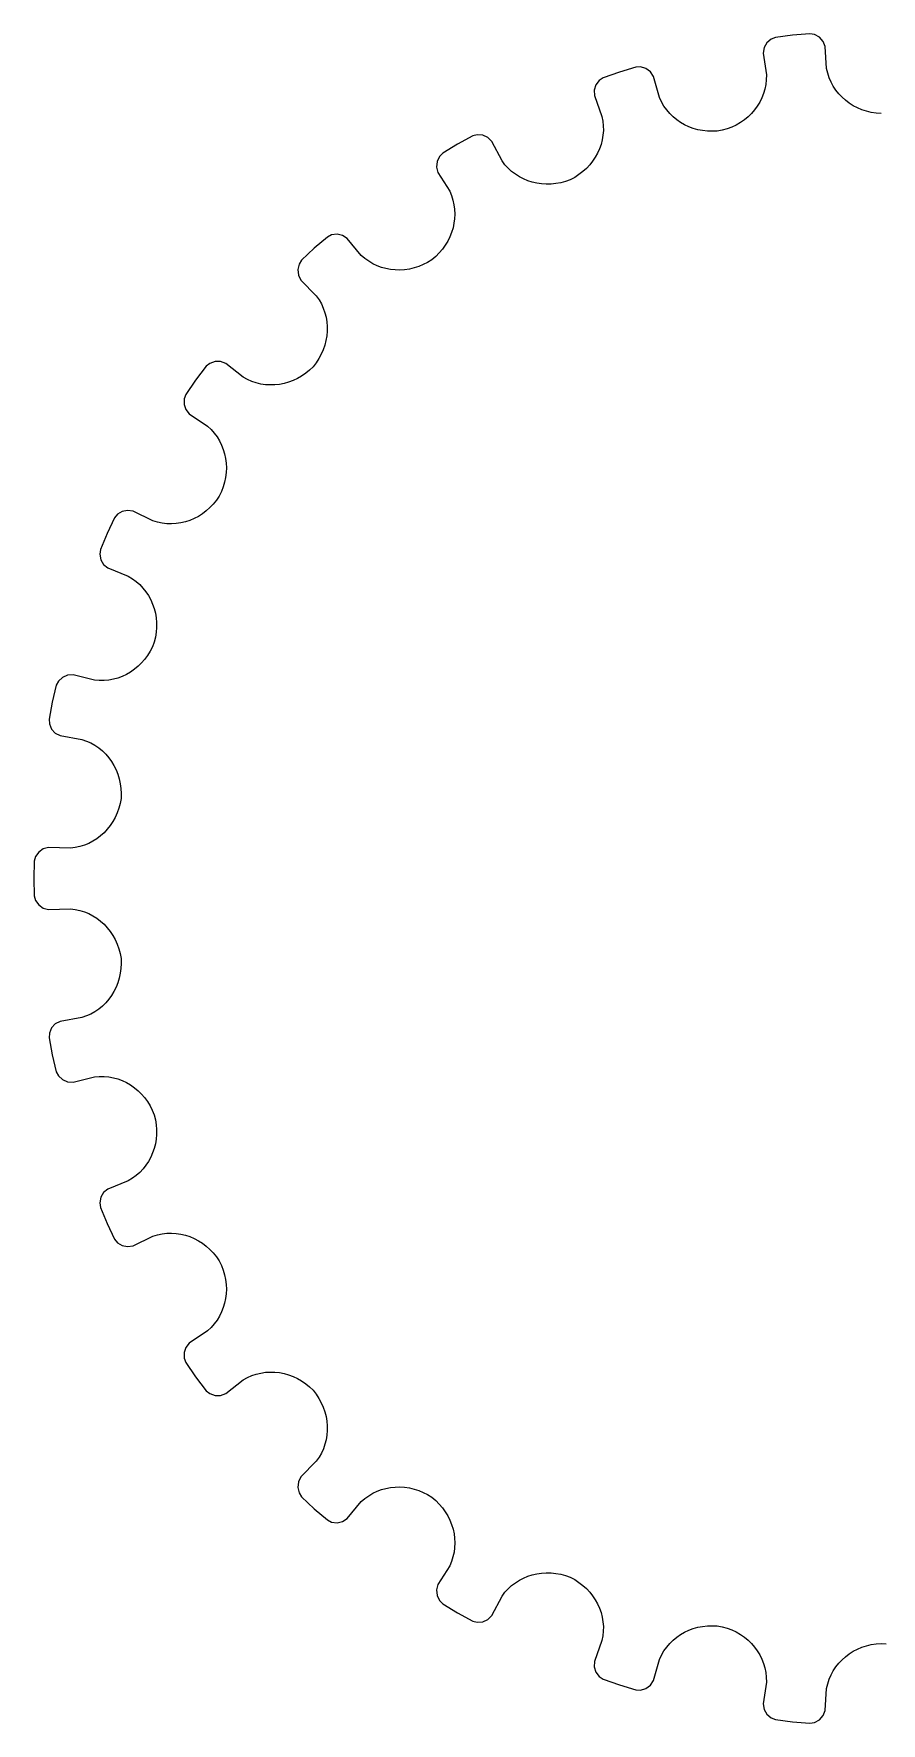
# Model space of a CAD drawing. Header units: metres. Extents: x -23.3 to 23.3, y -23.2 to 23.2.
# Drawn here: x -23.3 to 0, y -23.21 to 23.21 of the extents above; entities that cross this region are included whole.
import ezdxf

# ---------------------------------------------------------------- set-up
doc = ezdxf.new("R2010")
doc.units = ezdxf.units.M

msp = doc.modelspace()

# ---------------------------------------------------------------- linework, layer by layer
for p, q in [((-1.96046, 23.2115), (-2.43568, 23.1741)), ((-1.83325, 23.1899), (-1.96046, 23.2115)), ((-3.21823, 22.833), (-3.24219, 22.6826)), ((-3.14394, 22.9639), (-3.21823, 22.833)), ((-3.02823, 23.0643), (-3.14394, 22.9639)), ((-2.90831, 23.1119), (-3.02823, 23.0643)), ((-2.43568, 23.1741), (-2.90831, 23.1119)), ((-1.69922, 23.1158), (-1.83325, 23.1899)), ((-1.59932, 23.0032), (-1.69922, 23.1158)), ((-1.54462, 22.861), (-1.59932, 23.0032)), ((-1.50264, 22.2556), (-1.54462, 22.861)), ((-6.74356, 22.2967), (-7.20062, 22.1613)), ((-6.61464, 22.302), (-6.74356, 22.2967)), ((-6.46812, 22.2573), (-6.61464, 22.302)), ((-3.24219, 22.6826), (-3.15738, 22.0817)), ((-7.7574, 21.9307), (-7.8497, 21.8084)), ((-7.64998, 22.0021), (-7.7574, 21.9307)), ((-7.20062, 22.1613), (-7.64998, 22.0021)), ((-6.347, 22.168), (-6.46812, 22.2573)), ((-6.26393, 22.0403), (-6.347, 22.168)), ((-6.097, 21.4568), (-6.26393, 22.0403)), ((-3.17462, 21.8198), (-3.20055, 21.6929)), ((-3.1601, 21.9496), (-3.17462, 21.8198)), ((-3.15738, 22.0817), (-3.1601, 21.9496)), ((-1.4726, 22.1269), (-1.50264, 22.2556)), ((-1.43144, 22.0029), (-1.4726, 22.1269)), ((-1.37975, 21.8841), (-1.43144, 22.0029)), ((-1.31807, 21.7709), (-1.37975, 21.8841)), ((-7.8497, 21.8084), (-7.89516, 21.6649)), ((-7.89516, 21.6649), (-7.8873, 21.5128)), ((-7.8873, 21.5128), (-7.67943, 20.9427)), ((-6.04086, 21.3372), (-6.097, 21.4568)), ((-3.28473, 21.4498), (-3.3421, 21.3349)), ((-3.2374, 21.5694), (-3.28473, 21.4498)), ((-3.20055, 21.6929), (-3.2374, 21.5694)), ((-1.24693, 21.6638), (-1.31807, 21.7709)), ((-1.16693, 21.5633), (-1.24693, 21.6638)), ((-1.07857, 21.4697), (-1.16693, 21.5633)), ((-0.982437, 21.3836), (-1.07857, 21.4697)), ((-0.879089, 21.3055), (-0.982437, 21.3836)), ((-7.67943, 20.9427), (-7.65462, 20.8129)), ((-5.97484, 21.2245), (-6.04086, 21.3372)), ((-5.89957, 21.119), (-5.97484, 21.2245)), ((-5.8157, 21.0211), (-5.89957, 21.119)), ((-5.72385, 20.9312), (-5.8157, 21.0211)), ((-5.62468, 20.8494), (-5.72385, 20.9312)), ((-3.66309, 20.9317), (-3.76396, 20.8479)), ((-3.57002, 21.0229), (-3.66309, 20.9317)), ((-3.4852, 21.1208), (-3.57002, 21.0229)), ((-3.40909, 21.225), (-3.4852, 21.1208)), ((-3.3421, 21.3349), (-3.40909, 21.225)), ((-0.769058, 21.2356), (-0.879089, 21.3055)), ((-0.652908, 21.1746), (-0.769058, 21.2356)), ((-0.531189, 21.1229), (-0.652908, 21.1746)), ((-0.40448, 21.081), (-0.531189, 21.1229)), ((-0.2733, 21.0492), (-0.40448, 21.081)), ((-0.138229, 21.0281), (-0.2733, 21.0492)), ((0.000168, 21.0181), (-0.138229, 21.0281)), ((-11.1069, 20.4393), (-11.2319, 20.4073)), ((-10.9543, 20.4262), (-11.1069, 20.4393)), ((-10.8173, 20.3639), (-10.9543, 20.4262)), ((-7.65462, 20.8129), (-7.64185, 20.683)), ((-7.64081, 20.5534), (-7.65117, 20.4249)), ((-7.64185, 20.683), (-7.64081, 20.5534)), ((-5.5188, 20.7763), (-5.62468, 20.8494)), ((-5.40688, 20.7121), (-5.5188, 20.7763)), ((-5.28954, 20.6571), (-5.40688, 20.7121)), ((-5.16737, 20.6117), (-5.28954, 20.6571)), ((-5.04109, 20.5762), (-5.16737, 20.6117)), ((-4.91129, 20.5509), (-5.04109, 20.5762)), ((-4.77863, 20.5362), (-4.91129, 20.5509)), ((-4.64371, 20.5324), (-4.77863, 20.5362)), ((-4.50719, 20.5398), (-4.64371, 20.5324)), ((-4.36972, 20.5588), (-4.50719, 20.5398)), ((-4.23654, 20.5974), (-4.36972, 20.5588)), ((-4.10892, 20.6462), (-4.23654, 20.5974)), ((-3.98732, 20.7045), (-4.10892, 20.6462)), ((-3.87219, 20.772), (-3.98732, 20.7045)), ((-3.76396, 20.8479), (-3.87219, 20.772)), ((-11.6509, 20.1799), (-12.0573, 19.9308)), ((-11.2319, 20.4073), (-11.6509, 20.1799)), ((-10.7095, 20.2563), (-10.8173, 20.3639)), ((-10.4249, 19.7203), (-10.7095, 20.2563)), ((-7.74753, 20.0524), (-7.80031, 19.9347)), ((-7.70485, 20.1738), (-7.74753, 20.0524)), ((-7.67262, 20.2982), (-7.70485, 20.1738)), ((-7.65117, 20.4249), (-7.67262, 20.2982)), ((-12.2124, 19.6998), (-12.227, 19.55)), ((-12.227, 19.55), (-12.1877, 19.4028)), ((-12.1475, 19.8386), (-12.2124, 19.6998)), ((-12.0573, 19.9308), (-12.1475, 19.8386)), ((-10.3451, 19.615), (-10.4249, 19.7203)), ((-10.2571, 19.5184), (-10.3451, 19.615)), ((-10.1615, 19.4309), (-10.2571, 19.5184)), ((-8.10631, 19.513), (-8.20491, 19.4231)), ((-8.01624, 19.6097), (-8.10631, 19.513)), ((-7.93498, 19.7127), (-8.01624, 19.6097)), ((-7.8629, 19.8212), (-7.93498, 19.7127)), ((-7.80031, 19.9347), (-7.8629, 19.8212)), ((-12.1877, 19.4028), (-11.8658, 18.8884)), ((-10.0592, 19.3526), (-10.1615, 19.4309)), ((-9.95061, 19.2837), (-10.0592, 19.3526)), ((-9.83661, 19.2244), (-9.95061, 19.2837)), ((-9.71783, 19.1749), (-9.83661, 19.2244)), ((-9.59502, 19.1353), (-9.71783, 19.1749)), ((-9.4688, 19.1059), (-9.59502, 19.1353)), ((-9.33987, 19.0869), (-9.4688, 19.1059)), ((-9.20897, 19.0784), (-9.33987, 19.0869)), ((-9.07674, 19.0807), (-9.20897, 19.0784)), ((-8.94391, 19.0939), (-9.07674, 19.0807)), ((-8.81116, 19.1182), (-8.94391, 19.0939)), ((-8.67917, 19.1539), (-8.81116, 19.1182)), ((-8.54865, 19.201), (-8.67917, 19.1539)), ((-8.42641, 19.2665), (-8.54865, 19.201)), ((-8.31171, 19.3407), (-8.42641, 19.2665)), ((-8.20491, 19.4231), (-8.31171, 19.3407)), ((-11.8658, 18.8884), (-11.8146, 18.7666)), ((-11.8146, 18.7666), (-11.7751, 18.6422)), ((-11.7751, 18.6422), (-11.7471, 18.5157)), ((-11.7309, 18.131), (-11.7473, 18.0034)), ((-11.7471, 18.5157), (-11.7306, 18.3878)), ((-11.7252, 18.2594), (-11.7309, 18.131)), ((-11.7306, 18.3878), (-11.7252, 18.2594)), ((-15.1138, 17.6834), (-15.2294, 17.6261)), ((-14.9618, 17.7023), (-15.1138, 17.6834)), ((-14.8148, 17.6699), (-14.9618, 17.7023)), ((-14.687, 17.587), (-14.8148, 17.6699)), ((-11.8121, 17.7533), (-11.8601, 17.6321)), ((-11.7745, 17.8773), (-11.8121, 17.7533)), ((-11.7473, 18.0034), (-11.7745, 17.8773)), ((-15.5919, 17.3166), (-15.9377, 16.9884)), ((-15.2294, 17.6261), (-15.5919, 17.3166)), ((-14.2972, 17.1219), (-14.687, 17.587)), ((-12.1512, 17.19), (-12.248, 17.0935)), ((-12.0639, 17.2928), (-12.1512, 17.19)), ((-11.9861, 17.4012), (-12.0639, 17.2928)), ((-11.9182, 17.5145), (-11.9861, 17.4012)), ((-11.8601, 17.6321), (-11.9182, 17.5145)), ((-16.0067, 16.8794), (-16.0414, 16.7302)), ((-16.0414, 16.7302), (-16.0245, 16.5806)), ((-15.9377, 16.9884), (-16.0067, 16.8794)), ((-14.1972, 17.0355), (-14.2972, 17.1219)), ((-14.0911, 16.9594), (-14.1972, 17.0355)), ((-13.9794, 16.8936), (-14.0911, 16.9594)), ((-13.863, 16.8383), (-13.9794, 16.8936)), ((-13.7425, 16.7935), (-13.863, 16.8383)), ((-13.6186, 16.7591), (-13.7425, 16.7935)), ((-13.4922, 16.7354), (-13.6186, 16.7591)), ((-13.3638, 16.7222), (-13.4922, 16.7354)), ((-13.2342, 16.7197), (-13.3638, 16.7222)), ((-13.1042, 16.7279), (-13.2342, 16.7197)), ((-12.9743, 16.7469), (-13.1042, 16.7279)), ((-12.8455, 16.7766), (-12.9743, 16.7469)), ((-12.7183, 16.8171), (-12.8455, 16.7766)), ((-12.5935, 16.8685), (-12.7183, 16.8171)), ((-12.4718, 16.9308), (-12.5935, 16.8685)), ((-12.354, 17.0041), (-12.4718, 16.9308)), ((-12.248, 17.0935), (-12.354, 17.0041)), ((-16.0245, 16.5806), (-15.9555, 16.4449)), ((-15.9555, 16.4449), (-15.5337, 16.0086)), ((-15.5337, 16.0086), (-15.4582, 15.9001)), ((-15.4582, 15.9001), (-15.3937, 15.7866)), ((-15.3937, 15.7866), (-15.3401, 15.6687)), ((-15.3401, 15.6687), (-15.2973, 15.5471)), ((-15.2973, 15.5471), (-15.2653, 15.4226)), ((-15.2653, 15.4226), (-15.2442, 15.2958)), ((-15.2451, 14.9094), (-15.2668, 14.781)), ((-15.2341, 15.0385), (-15.2451, 14.9094)), ((-15.2442, 15.2958), (-15.2338, 15.1676)), ((-15.2338, 15.1676), (-15.2341, 15.0385)), ((-15.3956, 14.4066), (-15.4597, 14.2879)), ((-15.3421, 14.5288), (-15.3956, 14.4066)), ((-15.2992, 14.6539), (-15.3421, 14.5288)), ((-15.2668, 14.781), (-15.2992, 14.6539)), ((-18.5613, 14.0746), (-18.8515, 13.6964)), ((-18.4601, 14.1547), (-18.5613, 14.0746)), ((-18.3154, 14.2047), (-18.4601, 14.1547)), ((-18.1648, 14.2036), (-18.3154, 14.2047)), ((-18.0226, 14.1491), (-18.1648, 14.2036)), ((-17.5446, 13.7752), (-18.0226, 14.1491)), ((-15.7194, 13.9678), (-15.8255, 13.8815)), ((-15.6193, 14.0639), (-15.7194, 13.9678)), ((-15.5343, 14.1735), (-15.6193, 14.0639)), ((-15.4597, 14.2879), (-15.5343, 14.1735)), ((-18.8515, 13.6964), (-19.1215, 13.3036)), ((-17.4288, 13.7114), (-17.5446, 13.7752)), ((-17.3092, 13.659), (-17.4288, 13.7114)), ((-17.1863, 13.618), (-17.3092, 13.659)), ((-17.0609, 13.5881), (-17.1863, 13.618)), ((-16.9337, 13.5693), (-17.0609, 13.5881)), ((-16.8055, 13.5614), (-16.9337, 13.5693)), ((-16.6768, 13.5645), (-16.8055, 13.5614)), ((-16.5485, 13.5783), (-16.6768, 13.5645)), ((-16.4213, 13.6028), (-16.5485, 13.5783)), ((-16.2957, 13.6379), (-16.4213, 13.6028)), ((-16.1727, 13.6834), (-16.2957, 13.6379)), ((-16.0528, 13.7392), (-16.1727, 13.6834)), ((-15.9369, 13.8053), (-16.0528, 13.7392)), ((-15.8255, 13.8815), (-15.9369, 13.8053)), ((-19.1664, 13.1826), (-19.1692, 13.0294)), ((-19.1692, 13.0294), (-19.1216, 12.8866)), ((-19.1215, 13.3036), (-19.1664, 13.1826)), ((-19.1216, 12.8866), (-19.0259, 12.7682)), ((-19.0259, 12.7682), (-18.5226, 12.4291)), ((-18.5226, 12.4291), (-18.4262, 12.3387)), ((-18.4262, 12.3387), (-18.3395, 12.2411)), ((-18.3395, 12.2411), (-18.2625, 12.1369)), ((-18.2625, 12.1369), (-18.1954, 12.0269)), ((-18.1954, 12.0269), (-18.1383, 11.9117)), ((-18.1383, 11.9117), (-18.0912, 11.7921)), ((-18.0912, 11.7921), (-18.0544, 11.6688)), ((-18.0544, 11.6688), (-18.0279, 11.5426)), ((-18.0279, 11.5426), (-18.0118, 11.414)), ((-18.0116, 11.1528), (-18.0276, 11.0215)), ((-18.0118, 11.414), (-18.0063, 11.2838)), ((-18.0063, 11.2838), (-18.0116, 11.1528)), ((-18.0925, 10.7614), (-18.1417, 10.634)), ((-18.0545, 10.8909), (-18.0925, 10.7614)), ((-18.0276, 11.0215), (-18.0545, 10.8909)), ((-18.3658, 10.2879), (-18.4589, 10.1902)), ((-18.28, 10.3943), (-18.3658, 10.2879)), ((-18.2021, 10.5092), (-18.28, 10.3943)), ((-18.1417, 10.634), (-18.2021, 10.5092)), ((-21.082, 9.90793), (-21.2872, 9.47766)), ((-20.9996, 10.0073), (-21.082, 9.90793)), ((-20.8685, 10.0863), (-20.9996, 10.0073)), ((-20.721, 10.1165), (-20.8685, 10.0863)), ((-20.5705, 10.0928), (-20.721, 10.1165)), ((-20.0252, 9.82648), (-20.5705, 10.0928)), ((-19.8988, 9.78813), (-20.0252, 9.82648)), ((-19.7708, 9.76178), (-19.8988, 9.78813)), ((-19.6421, 9.74715), (-19.7708, 9.76178)), ((-19.3849, 9.75203), (-19.5132, 9.74397)), ((-19.2578, 9.77104), (-19.3849, 9.75203)), ((-19.1326, 9.80078), (-19.2578, 9.77104)), ((-19.01, 9.84099), (-19.1326, 9.80078)), ((-18.8906, 9.8914), (-19.01, 9.84099)), ((-18.7751, 9.95178), (-18.8906, 9.8914)), ((-18.6642, 10.0219), (-18.7751, 9.95178)), ((-18.5586, 10.1014), (-18.6642, 10.0219)), ((-18.4589, 10.1902), (-18.5586, 10.1014)), ((-21.2872, 9.47766), (-21.4696, 9.03726)), ((-19.5132, 9.74397), (-19.6421, 9.74715)), ((-21.4696, 9.03726), (-21.4884, 8.90959)), ((-21.4884, 8.90959), (-21.4593, 8.75922)), ((-21.4593, 8.75922), (-21.3831, 8.62941)), ((-21.3831, 8.62941), (-21.2648, 8.53345)), ((-21.2648, 8.53345), (-20.702, 8.30646)), ((-20.702, 8.30646), (-20.589, 8.23807)), ((-20.589, 8.23807), (-20.4838, 8.1606)), ((-20.4838, 8.1606), (-20.3869, 8.07468)), ((-20.3869, 8.07468), (-20.2983, 7.98102)), ((-20.2983, 7.98102), (-20.2185, 7.88025)), ((-20.2185, 7.88025), (-20.1476, 7.77309)), ((-20.1476, 7.77309), (-20.0859, 7.66014)), ((-20.0859, 7.66014), (-20.0338, 7.54213)), ((-20.0338, 7.54213), (-19.9913, 7.41969)), ((-19.9913, 7.41969), (-19.9589, 7.2935)), ((-19.9589, 7.2935), (-19.9368, 7.16423)), ((-19.9368, 7.16423), (-19.9251, 7.03256)), ((-19.9251, 7.03256), (-19.9243, 6.89914)), ((-19.9561, 6.62975), (-19.9893, 6.4951)), ((-19.9346, 6.76465), (-19.9561, 6.62975)), ((-19.9243, 6.89914), (-19.9346, 6.76465)), ((-20.1742, 6.12967), (-20.2532, 6.02213)), ((-20.1034, 6.24461), (-20.1742, 6.12967)), ((-20.0416, 6.36656), (-20.1034, 6.24461)), ((-19.9893, 6.4951), (-20.0416, 6.36656)), ((-22.3715, 5.58731), (-22.5095, 5.5271)), ((-22.2194, 5.5954), (-22.3715, 5.58731)), ((-21.6307, 5.44826), (-22.2194, 5.5954)), ((-20.7522, 5.60872), (-20.8685, 5.55359)), ((-20.6406, 5.67354), (-20.7522, 5.60872)), ((-20.5343, 5.74767), (-20.6406, 5.67354)), ((-20.4339, 5.83075), (-20.5343, 5.74767)), ((-20.34, 5.92235), (-20.4339, 5.83075)), ((-20.2532, 6.02213), (-20.34, 5.92235)), ((-22.6813, 5.30821), (-22.7925, 4.8447)), ((-22.6214, 5.42252), (-22.6813, 5.30821)), ((-22.5095, 5.5271), (-22.6214, 5.42252)), ((-21.499, 5.43706), (-21.6307, 5.44826)), ((-21.3684, 5.43788), (-21.499, 5.43706)), ((-21.2394, 5.45033), (-21.3684, 5.43788)), ((-21.1127, 5.47401), (-21.2394, 5.45033)), ((-20.9888, 5.50858), (-21.1127, 5.47401)), ((-20.8685, 5.55359), (-20.9888, 5.50858)), ((-22.7925, 4.8447), (-22.8794, 4.37599)), ((-22.8794, 4.37599), (-22.8712, 4.24722)), ((-22.8712, 4.24722), (-22.8115, 4.10617)), ((-22.8115, 4.10617), (-22.71, 3.99504)), ((-22.71, 3.99504), (-22.5743, 3.92578)), ((-22.5743, 3.92578), (-21.9766, 3.82076)), ((-21.9766, 3.82076), (-21.8518, 3.77736)), ((-21.8518, 3.77736), (-21.7329, 3.72343)), ((-21.7329, 3.72343), (-21.6202, 3.65956)), ((-21.6202, 3.65956), (-21.5141, 3.58635)), ((-21.5141, 3.58635), (-21.4151, 3.50439)), ((-21.4151, 3.50439), (-21.3235, 3.41429)), ((-21.3235, 3.41429), (-21.2397, 3.31664)), ((-21.2397, 3.31664), (-21.1641, 3.21207)), ((-21.1641, 3.21207), (-21.0971, 3.10112)), ((-21.0971, 3.10112), (-21.0392, 2.98444)), ((-21.0392, 2.98444), (-20.9906, 2.86258)), ((-20.9906, 2.86258), (-20.9519, 2.73621)), ((-20.9519, 2.73621), (-20.9233, 2.60588)), ((-20.9233, 2.60588), (-20.9054, 2.47218)), ((-20.9054, 2.47218), (-20.8985, 2.33574)), ((-20.8985, 2.33574), (-20.9029, 2.19716)), ((-20.9624, 1.92842), (-21.0078, 1.80128)), ((-20.9273, 2.06055), (-20.9624, 1.92842)), ((-20.9029, 2.19716), (-20.9273, 2.06055)), ((-21.1997, 1.45488), (-21.2806, 1.35274)), ((-21.1269, 1.564), (-21.1997, 1.45488)), ((-21.0627, 1.67964), (-21.1269, 1.564)), ((-21.0078, 1.80128), (-21.0627, 1.67964)), ((-21.7894, 0.964813), (-21.9085, 0.915314)), ((-21.6755, 1.02437), (-21.7894, 0.964813)), ((-21.5671, 1.09343), (-21.6755, 1.02437)), ((-21.4648, 1.17152), (-21.5671, 1.09343)), ((-21.3692, 1.25813), (-21.4648, 1.17152)), ((-21.2806, 1.35274), (-21.3692, 1.25813)), ((-23.2893, 0.476532), (-23.3017, 0)), ((-23.2545, 0.600769), (-23.2893, 0.476532)), ((-23.1667, 0.726334), (-23.2545, 0.600769)), ((-23.0443, 0.813904), (-23.1667, 0.726334)), ((-22.8972, 0.853455), (-23.0443, 0.813904)), ((-22.2908, 0.831924), (-22.8972, 0.853455)), ((-22.1596, 0.848343), (-22.2908, 0.831924)), ((-22.032, 0.876312), (-22.1596, 0.848343)), ((-21.9085, 0.915314), (-22.032, 0.876312)), ((-23.3017, 0), (-23.2893, -0.476532)), ((-23.2893, -0.476532), (-23.2545, -0.600769)), ((-23.2545, -0.600769), (-23.1667, -0.726334)), ((-23.1667, -0.726334), (-23.0443, -0.813904)), ((-23.0443, -0.813904), (-22.8972, -0.853455)), ((-22.8972, -0.853455), (-22.2908, -0.831924)), ((-22.2908, -0.831924), (-22.1597, -0.848419)), ((-22.1597, -0.848419), (-22.0321, -0.876434)), ((-22.0321, -0.876434), (-21.9086, -0.915482)), ((-21.9086, -0.915482), (-21.7896, -0.965042)), ((-21.7896, -0.965042), (-21.6757, -1.02461)), ((-21.6757, -1.02461), (-21.5674, -1.09369)), ((-21.5674, -1.09369), (-21.4651, -1.1718)), ((-21.4651, -1.1718), (-21.3694, -1.25838)), ((-21.3694, -1.25838), (-21.2809, -1.35298)), ((-21.2809, -1.35298), (-21.1999, -1.45506)), ((-21.1999, -1.45506), (-21.1271, -1.56415)), ((-21.1271, -1.56415), (-21.0629, -1.67972)), ((-21.0629, -1.67972), (-21.0079, -1.80125)), ((-21.0079, -1.80125), (-20.9626, -1.9283)), ((-20.9626, -1.9283), (-20.9274, -2.06032)), ((-20.9274, -2.06032), (-20.9029, -2.19681)), ((-20.9029, -2.19681), (-20.8984, -2.33549)), ((-20.9517, -2.73624), (-20.9904, -2.86269)), ((-20.9232, -2.60583), (-20.9517, -2.73624)), ((-20.9053, -2.47205), (-20.9232, -2.60583)), ((-20.8984, -2.33549), (-20.9053, -2.47205)), ((-21.1638, -3.21225), (-21.2394, -3.31685)), ((-21.0968, -3.1013), (-21.1638, -3.21225)), ((-21.0389, -2.98457), (-21.0968, -3.1013)), ((-20.9904, -2.86269), (-21.0389, -2.98457)), ((-21.62, -3.6597), (-21.7328, -3.72354)), ((-21.5139, -3.58653), (-21.62, -3.6597)), ((-21.4148, -3.50459), (-21.5139, -3.58653)), ((-21.3232, -3.41451), (-21.4148, -3.50459)), ((-21.2394, -3.31685), (-21.3232, -3.41451)), ((-22.8115, -4.10617), (-22.8712, -4.24722)), ((-22.71, -3.99504), (-22.8115, -4.10617)), ((-22.5743, -3.92578), (-22.71, -3.99504)), ((-21.9766, -3.82076), (-22.5743, -3.92578)), ((-21.8518, -3.77742), (-21.9766, -3.82076)), ((-21.7328, -3.72354), (-21.8518, -3.77742)), ((-22.8712, -4.24722), (-22.8794, -4.37599)), ((-22.8794, -4.37599), (-22.7925, -4.8447)), ((-22.7925, -4.8447), (-22.6813, -5.30821)), ((-22.6813, -5.30821), (-22.6214, -5.42252)), ((-22.6214, -5.42252), (-22.5095, -5.5271)), ((-22.5095, -5.5271), (-22.3715, -5.58731)), ((-22.2194, -5.5954), (-21.6307, -5.44826)), ((-21.6307, -5.44826), (-21.499, -5.43713)), ((-21.499, -5.43713), (-21.3685, -5.43802)), ((-21.3685, -5.43802), (-21.2395, -5.45053)), ((-21.2395, -5.45053), (-21.1128, -5.47427)), ((-21.1128, -5.47427), (-20.989, -5.50887)), ((-20.989, -5.50887), (-20.8687, -5.55391)), ((-20.8687, -5.55391), (-20.7524, -5.60904)), ((-22.3715, -5.58731), (-22.2194, -5.5954)), ((-20.7524, -5.60904), (-20.6408, -5.67383)), ((-20.6408, -5.67383), (-20.5345, -5.74796)), ((-20.5345, -5.74796), (-20.4341, -5.83098)), ((-20.4341, -5.83098), (-20.3402, -5.92255)), ((-20.3402, -5.92255), (-20.2534, -6.02223)), ((-20.2534, -6.02223), (-20.1743, -6.12968)), ((-20.1743, -6.12968), (-20.1036, -6.24452)), ((-20.1036, -6.24452), (-20.0417, -6.36635)), ((-20.0417, -6.36635), (-19.9894, -6.49477)), ((-19.9894, -6.49477), (-19.9562, -6.62949)), ((-19.9562, -6.62949), (-19.9345, -6.76448)), ((-19.9345, -6.76448), (-19.9242, -6.89906)), ((-19.9242, -6.89906), (-19.9249, -7.03255)), ((-19.991, -7.41982), (-20.0334, -7.54227)), ((-19.9586, -7.29358), (-19.991, -7.41982)), ((-19.9365, -7.16428), (-19.9586, -7.29358)), ((-19.9249, -7.03255), (-19.9365, -7.16428)), ((-20.2182, -7.8804), (-20.2981, -7.98116)), ((-20.1473, -7.77322), (-20.2182, -7.8804)), ((-20.0856, -7.66028), (-20.1473, -7.77322)), ((-20.0334, -7.54227), (-20.0856, -7.66028)), ((-20.702, -8.30646), (-21.2648, -8.53345)), ((-20.5889, -8.23811), (-20.702, -8.30646)), ((-20.4837, -8.16068), (-20.5889, -8.23811)), ((-20.3867, -8.07478), (-20.4837, -8.16068)), ((-20.2981, -7.98116), (-20.3867, -8.07478)), ((-21.4593, -8.75922), (-21.4884, -8.90959)), ((-21.3831, -8.62941), (-21.4593, -8.75922)), ((-21.2648, -8.53345), (-21.3831, -8.62941)), ((-21.4884, -8.90959), (-21.4696, -9.03726)), ((-21.4696, -9.03726), (-21.2872, -9.47766)), ((-21.2872, -9.47766), (-21.082, -9.90793)), ((-19.7709, -9.76193), (-19.6421, -9.74736)), ((-19.6421, -9.74736), (-19.5133, -9.74425)), ((-19.5133, -9.74425), (-19.385, -9.75233)), ((-21.082, -9.90793), (-20.9996, -10.0073)), ((-20.9996, -10.0073), (-20.8685, -10.0863)), ((-20.8685, -10.0863), (-20.721, -10.1165)), ((-20.721, -10.1165), (-20.5705, -10.0928)), ((-20.5705, -10.0928), (-20.0252, -9.82648)), ((-20.0252, -9.82648), (-19.8988, -9.78822)), ((-19.8988, -9.78822), (-19.7709, -9.76193)), ((-19.385, -9.75233), (-19.2579, -9.77138)), ((-19.2579, -9.77138), (-19.1327, -9.80113)), ((-19.1327, -9.80113), (-19.0101, -9.84131)), ((-19.0101, -9.84131), (-18.8907, -9.89171)), ((-18.8907, -9.89171), (-18.7753, -9.95204)), ((-18.7753, -9.95204), (-18.6644, -10.0221)), ((-18.6644, -10.0221), (-18.5587, -10.1016)), ((-18.5587, -10.1016), (-18.459, -10.1902)), ((-18.459, -10.1902), (-18.366, -10.2878)), ((-18.366, -10.2878), (-18.2801, -10.3941)), ((-18.2801, -10.3941), (-18.2023, -10.5089)), ((-18.2023, -10.5089), (-18.1417, -10.6337)), ((-18.1417, -10.6337), (-18.0925, -10.7613)), ((-18.0925, -10.7613), (-18.0544, -10.8908)), ((-18.0544, -10.8908), (-18.0274, -11.0215)), ((-18.0274, -11.0215), (-18.0113, -11.1528)), ((-18.0275, -11.5426), (-18.054, -11.6689)), ((-18.0115, -11.414), (-18.0275, -11.5426)), ((-18.0061, -11.2838), (-18.0115, -11.414)), ((-18.0113, -11.1528), (-18.0061, -11.2838)), ((-18.1951, -12.0269), (-18.2623, -12.137)), ((-18.138, -11.9118), (-18.1951, -12.0269)), ((-18.0909, -11.7922), (-18.138, -11.9118)), ((-18.054, -11.6689), (-18.0909, -11.7922)), ((-18.5226, -12.4291), (-19.0259, -12.7682)), ((-18.4262, -12.3388), (-18.5226, -12.4291)), ((-18.3394, -12.2411), (-18.4262, -12.3388)), ((-18.2623, -12.137), (-18.3394, -12.2411)), ((-19.1216, -12.8866), (-19.1692, -13.0294)), ((-19.0259, -12.7682), (-19.1216, -12.8866)), ((-19.1692, -13.0294), (-19.1664, -13.1826)), ((-19.1664, -13.1826), (-19.1215, -13.3036)), ((-19.1215, -13.3036), (-18.8515, -13.6964)), ((-18.8515, -13.6964), (-18.5613, -14.0746)), ((-18.0226, -14.1491), (-17.5446, -13.7752)), ((-17.5446, -13.7752), (-17.4289, -13.7115)), ((-17.4289, -13.7115), (-17.3092, -13.6592)), ((-17.3092, -13.6592), (-17.1863, -13.6182)), ((-17.1863, -13.6182), (-17.0609, -13.5883)), ((-17.0609, -13.5883), (-16.9337, -13.5696)), ((-16.9337, -13.5696), (-16.8055, -13.5618)), ((-16.8055, -13.5618), (-16.6768, -13.5649)), ((-16.6768, -13.5649), (-16.5486, -13.5787)), ((-16.5486, -13.5787), (-16.4213, -13.6031)), ((-16.4213, -13.6031), (-16.2958, -13.6382)), ((-16.2958, -13.6382), (-16.1728, -13.6836)), ((-16.1728, -13.6836), (-16.0529, -13.7394)), ((-16.0529, -13.7394), (-15.937, -13.8054)), ((-15.937, -13.8054), (-15.8256, -13.8815)), ((-15.8256, -13.8815), (-15.7196, -13.9677)), ((-18.5613, -14.0746), (-18.4601, -14.1547)), ((-18.4601, -14.1547), (-18.3154, -14.2047)), ((-18.3154, -14.2047), (-18.1648, -14.2036)), ((-18.1648, -14.2036), (-18.0226, -14.1491)), ((-15.7196, -13.9677), (-15.6196, -14.0637)), ((-15.6196, -14.0637), (-15.5344, -14.1732)), ((-15.5344, -14.1732), (-15.4597, -14.2878)), ((-15.4597, -14.2878), (-15.3955, -14.4065)), ((-15.3955, -14.4065), (-15.3419, -14.5287)), ((-15.3419, -14.5287), (-15.2989, -14.6538)), ((-15.2989, -14.6538), (-15.2665, -14.7809)), ((-15.2665, -14.7809), (-15.2448, -14.9094)), ((-15.2438, -15.2958), (-15.265, -15.4226)), ((-15.2448, -14.9094), (-15.2337, -15.0385)), ((-15.2334, -15.1676), (-15.2438, -15.2958)), ((-15.2337, -15.0385), (-15.2334, -15.1676)), ((-15.3398, -15.6687), (-15.3935, -15.7866)), ((-15.297, -15.5471), (-15.3398, -15.6687)), ((-15.265, -15.4226), (-15.297, -15.5471)), ((-15.5337, -16.0086), (-15.9555, -16.4449)), ((-15.4581, -15.9001), (-15.5337, -16.0086)), ((-15.3935, -15.7866), (-15.4581, -15.9001)), ((-16.0245, -16.5806), (-16.0414, -16.7302)), ((-15.9555, -16.4449), (-16.0245, -16.5806)), ((-16.0414, -16.7302), (-16.0067, -16.8794)), ((-16.0067, -16.8794), (-15.9377, -16.9884)), ((-15.9377, -16.9884), (-15.5919, -17.3166)), ((-14.687, -17.587), (-14.2972, -17.1219)), ((-14.2972, -17.1219), (-14.1972, -17.0356)), ((-14.1972, -17.0356), (-14.091, -16.9595)), ((-14.091, -16.9595), (-13.9794, -16.8938)), ((-13.9794, -16.8938), (-13.8629, -16.8386)), ((-13.8629, -16.8386), (-13.7424, -16.7938)), ((-13.7424, -16.7938), (-13.6186, -16.7595)), ((-13.6186, -16.7595), (-13.4921, -16.7357)), ((-13.4921, -16.7357), (-13.3638, -16.7226)), ((-13.3638, -16.7226), (-13.2342, -16.7201)), ((-13.2342, -16.7201), (-13.1042, -16.7282)), ((-13.1042, -16.7282), (-12.9744, -16.7471)), ((-12.9744, -16.7471), (-12.8456, -16.7767)), ((-12.8456, -16.7767), (-12.7184, -16.8172)), ((-12.7184, -16.8172), (-12.5937, -16.8685)), ((-12.5937, -16.8685), (-12.472, -16.9307)), ((-12.472, -16.9307), (-12.3542, -17.0039)), ((-12.3542, -17.0039), (-12.2482, -17.0933)), ((-12.2482, -17.0933), (-12.1513, -17.1898)), ((-15.5919, -17.3166), (-15.2294, -17.6261)), ((-15.2294, -17.6261), (-15.1138, -17.6834)), ((-14.8148, -17.6699), (-14.687, -17.587)), ((-12.1513, -17.1898), (-12.0638, -17.2926)), ((-12.0638, -17.2926), (-11.986, -17.401)), ((-11.986, -17.401), (-11.9179, -17.5144)), ((-11.9179, -17.5144), (-11.8598, -17.632)), ((-11.8598, -17.632), (-11.8118, -17.7532)), ((-15.1138, -17.6834), (-14.9618, -17.7023)), ((-14.9618, -17.7023), (-14.8148, -17.6699)), ((-11.8118, -17.7532), (-11.7742, -17.8772)), ((-11.7742, -17.8772), (-11.747, -18.0033)), ((-11.747, -18.0033), (-11.7305, -18.131)), ((-11.7469, -18.5156), (-11.7749, -18.6421)), ((-11.7303, -18.3878), (-11.7469, -18.5156)), ((-11.7305, -18.131), (-11.7249, -18.2593)), ((-11.7249, -18.2593), (-11.7303, -18.3878)), ((-11.8658, -18.8884), (-12.1877, -19.4028)), ((-11.8145, -18.7666), (-11.8658, -18.8884)), ((-11.7749, -18.6421), (-11.8145, -18.7666)), ((-12.1877, -19.4028), (-12.227, -19.55)), ((-10.257, -19.5186), (-10.1615, -19.4311)), ((-10.1615, -19.4311), (-10.0591, -19.3529)), ((-10.0591, -19.3529), (-9.95049, -19.284)), ((-9.95049, -19.284), (-9.8365, -19.2247)), ((-9.8365, -19.2247), (-9.71773, -19.1752)), ((-9.71773, -19.1752), (-9.59491, -19.1357)), ((-9.59491, -19.1357), (-9.4687, -19.1062)), ((-9.4687, -19.1062), (-9.33983, -19.0872)), ((-9.33983, -19.0872), (-9.20894, -19.0787)), ((-9.20894, -19.0787), (-9.07678, -19.0809)), ((-9.07678, -19.0809), (-8.944, -19.094)), ((-8.944, -19.094), (-8.81131, -19.1183)), ((-8.81131, -19.1183), (-8.67941, -19.1538)), ((-8.67941, -19.1538), (-8.54897, -19.2009)), ((-8.54897, -19.2009), (-8.42661, -19.2663)), ((-8.42661, -19.2663), (-8.31178, -19.3406)), ((-8.31178, -19.3406), (-8.20486, -19.4229)), ((-8.20486, -19.4229), (-8.10619, -19.5128)), ((-12.227, -19.55), (-12.2124, -19.6998)), ((-12.2124, -19.6998), (-12.1475, -19.8386)), ((-12.1475, -19.8386), (-12.0573, -19.9308)), ((-12.0573, -19.9308), (-11.6509, -20.1799)), ((-10.7095, -20.2563), (-10.4249, -19.7203)), ((-10.4249, -19.7203), (-10.3451, -19.6151)), ((-10.3451, -19.6151), (-10.257, -19.5186)), ((-8.10619, -19.5128), (-8.01602, -19.6096)), ((-8.01602, -19.6096), (-7.93472, -19.7125)), ((-7.93472, -19.7125), (-7.86261, -19.821)), ((-7.86261, -19.821), (-7.79999, -19.9345)), ((-7.79999, -19.9345), (-7.74719, -20.0523)), ((-11.6509, -20.1799), (-11.2319, -20.4073)), ((-11.2319, -20.4073), (-11.1069, -20.4393)), ((-10.9543, -20.4262), (-10.8173, -20.3639)), ((-10.8173, -20.3639), (-10.7095, -20.2563)), ((-7.74719, -20.0523), (-7.70453, -20.1737)), ((-7.70453, -20.1737), (-7.67233, -20.2981)), ((-7.67233, -20.2981), (-7.65091, -20.4249)), ((-7.65091, -20.4249), (-7.64059, -20.5533)), ((-11.1069, -20.4393), (-10.9543, -20.4262)), ((-7.65453, -20.8129), (-7.67943, -20.9427)), ((-7.64169, -20.6829), (-7.65453, -20.8129)), ((-7.64059, -20.5533), (-7.64169, -20.6829)), ((-5.72368, -20.9314), (-5.6245, -20.8497)), ((-5.6245, -20.8497), (-5.51862, -20.7766)), ((-5.51862, -20.7766), (-5.40671, -20.7124)), ((-5.40671, -20.7124), (-5.28938, -20.6574)), ((-5.28938, -20.6574), (-5.16728, -20.612)), ((-5.16728, -20.612), (-5.04102, -20.5764)), ((-5.04102, -20.5764), (-4.91129, -20.5511)), ((-4.91129, -20.5511), (-4.77869, -20.5363)), ((-4.77869, -20.5363), (-4.64386, -20.5325)), ((-4.64386, -20.5325), (-4.50743, -20.5398)), ((-4.50743, -20.5398), (-4.37007, -20.5587)), ((-4.37007, -20.5587), (-4.23677, -20.5973)), ((-4.23677, -20.5973), (-4.10902, -20.646)), ((-4.10902, -20.646), (-3.98732, -20.7044)), ((-3.98732, -20.7044), (-3.8721, -20.7718)), ((-3.8721, -20.7718), (-3.76379, -20.8477)), ((-3.76379, -20.8477), (-3.66287, -20.9315)), ((-7.67943, -20.9427), (-7.8873, -21.5128)), ((-6.097, -21.4568), (-6.0408, -21.3373)), ((-6.0408, -21.3373), (-5.97475, -21.2246)), ((-5.97475, -21.2246), (-5.89944, -21.1192)), ((-5.89944, -21.1192), (-5.81554, -21.0214)), ((-5.81554, -21.0214), (-5.72368, -20.9314)), ((-3.66287, -20.9315), (-3.56976, -21.0226)), ((-3.56976, -21.0226), (-3.48492, -21.1206)), ((-3.48492, -21.1206), (-3.4088, -21.2248)), ((-3.4088, -21.2248), (-3.34181, -21.3347)), ((-3.34181, -21.3347), (-3.28447, -21.4497)), ((-0.982208, -21.3839), (-0.878876, -21.3057)), ((-0.878876, -21.3057), (-0.76889, -21.2359)), ((-0.76889, -21.2359), (-0.652786, -21.1749)), ((-0.652786, -21.1749), (-0.531143, -21.1231)), ((-0.531143, -21.1231), (-0.40451, -21.0811)), ((-0.40451, -21.0811), (-0.273438, -21.0493)), ((-0.273438, -21.0493), (-0.138458, -21.0281)), ((-0.138458, -21.0281), (-0.000168, -21.0181)), ((-0.000168, -21.0181), (0.138229, -21.0281)), ((-7.8873, -21.5128), (-7.89516, -21.6649)), ((-7.89516, -21.6649), (-7.8497, -21.8084)), ((-7.8497, -21.8084), (-7.7574, -21.9307)), ((-6.26393, -22.0403), (-6.097, -21.4568)), ((-3.28447, -21.4497), (-3.23715, -21.5692)), ((-3.23715, -21.5692), (-3.20035, -21.6928)), ((-3.20035, -21.6928), (-3.17448, -21.8197)), ((-1.37959, -21.8843), (-1.31787, -21.7711)), ((-1.31787, -21.7711), (-1.2467, -21.6641)), ((-1.2467, -21.6641), (-1.16669, -21.5635)), ((-1.16669, -21.5635), (-1.07832, -21.47)), ((-1.07832, -21.47), (-0.982208, -21.3839)), ((-7.7574, -21.9307), (-7.64998, -22.0021)), ((-7.64998, -22.0021), (-7.20062, -22.1613)), ((-7.20062, -22.1613), (-6.74356, -22.2967)), ((-6.61464, -22.302), (-6.46812, -22.2573)), ((-6.46812, -22.2573), (-6.347, -22.168)), ((-6.347, -22.168), (-6.26393, -22.0403)), ((-3.15738, -22.0817), (-3.24219, -22.6826)), ((-3.17448, -21.8197), (-3.16002, -21.9495)), ((-3.16002, -21.9495), (-3.15738, -22.0817)), ((-1.54462, -22.861), (-1.50264, -22.2556)), ((-1.50264, -22.2556), (-1.47253, -22.127)), ((-1.47253, -22.127), (-1.43134, -22.0031)), ((-1.43134, -22.0031), (-1.37959, -21.8843)), ((-6.74356, -22.2967), (-6.61464, -22.302)), ((-3.24219, -22.6826), (-3.21823, -22.833)), ((-3.21823, -22.833), (-3.14394, -22.9639)), ((-3.14394, -22.9639), (-3.02823, -23.0643)), ((-3.02823, -23.0643), (-2.90831, -23.1119)), ((-2.90831, -23.1119), (-2.43568, -23.1741)), ((-2.43568, -23.1741), (-1.96046, -23.2115)), ((-1.96046, -23.2115), (-1.83325, -23.1899)), ((-1.83325, -23.1899), (-1.69922, -23.1158)), ((-1.69922, -23.1158), (-1.59932, -23.0032)), ((-1.59932, -23.0032), (-1.54462, -22.861))]:
    msp.add_line(p, q)

doc.saveas('drawing.dxf')
